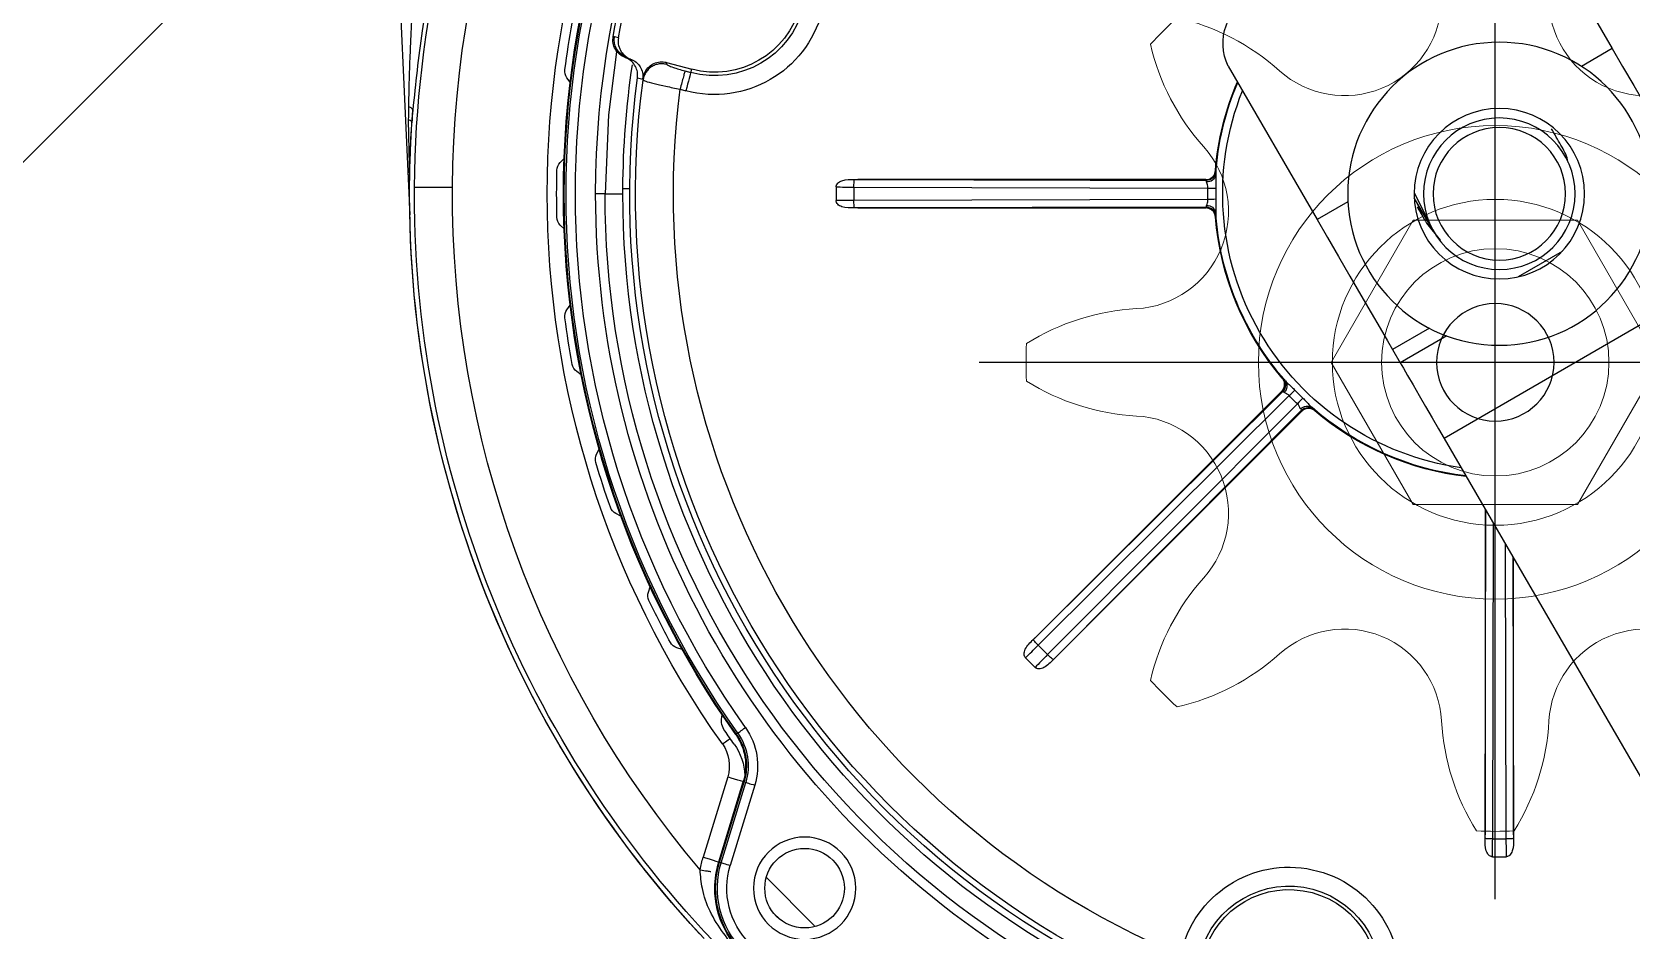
# Model space of a CAD drawing. Header units: millimetres. Extents: x 4754612 to 5801174, y 2368242 to 2777223.
# Drawn here: x 5508281 to 5508365.4, y 2425297.9 to 2425345.3 of the extents above; entities that cross this region are included whole.
import ezdxf

# ---------------------------------------------------------------- set-up
doc = ezdxf.new("R2010")
doc.units = ezdxf.units.MM
doc.header["$LTSCALE"] = 1000
doc.linetypes.add('CENTER', pattern=[50.8, 31.75, -6.35, 6.35, -6.35])
for name, color, linetype in [('253', 253, 'Continuous'), ('DOOR', 4, 'Continuous'), ('HAT', 252, 'Continuous')]:
    doc.layers.add(name, color=color, linetype=linetype)

# ---------------------------------------------------------------- blocks, each defined once
blk = doc.blocks.new('A$C5E220887')
at = {"color": 1, "linetype": 'CENTER', "ltscale": 0.3}
for p, q in [((0, -28.345), (0, 28.345)), ((-27.235, 0), (27.235, 0))]:
    blk.add_line(p, q, dxfattribs=at)
at = {"lineweight": 18, "ltscale": 0.3}
for p, q in [((-8.66, 0), (-4.33, 7.5)), ((4.33, 7.5), (-4.33, 7.5)), ((4.33, 7.5), (8.66, 0)), ((-4.33, -7.5), (-8.66, 0)), ((8.66, 0), (4.33, -7.5)), ((4.33, -7.5), (-4.33, -7.5))]:
    blk.add_line(p, q, dxfattribs=at)
for radius in [12.5, 8.6, 6]:
    blk.add_circle((0, 0), radius, dxfattribs=at)
for centre, radius, start, end in [((9.34, 18.265), 12.192, 147.91951, 176.875), ((0, 0), 24.761, 87.70803, 92.29197), ((-9.34, 18.265), 12.192, 3.125, 32.08049), ((-7.957, 19.21), 5.131, 228.125, 356.875), ((7.957, 19.21), 5.131, 183.125, 311.875), ((0, 0), 24.761, 132.70803, 137.29197), ((-19.52, 6.311), 12.192, 48.125, 77.08049), ((19.52, 6.311), 12.192, 102.91951, 131.875), ((0, 0), 24.761, 42.70803, 47.29197), ((-6.311, 19.52), 12.192, 192.91951, 221.875), ((6.311, 19.52), 12.192, 318.125, 347.08049), ((-19.21, 7.957), 5.131, 273.125, 41.875), ((19.21, 7.957), 5.131, 138.125, 266.875), ((-18.265, -9.34), 12.192, 93.125, 122.08049), ((18.265, -9.34), 12.192, 57.91951, 86.875), ((0, 0), 24.761, 177.70803, 182.29197), ((0, 0), 24.761, 357.70803, 2.29197), ((-18.265, 9.34), 12.192, 237.91951, 266.875), ((18.265, 9.34), 12.192, 273.125, 302.08049), ((-19.21, -7.957), 5.131, 318.125, 86.875), ((19.21, -7.957), 5.131, 93.125, 221.875), ((-6.311, -19.52), 12.192, 138.125, 167.08049), ((6.311, -19.52), 12.192, 12.91951, 41.875), ((-7.957, -19.21), 5.131, 3.125, 131.875), ((7.957, -19.21), 5.131, 48.125, 176.875), ((-19.52, -6.311), 12.192, 282.91951, 311.875), ((19.52, -6.311), 12.192, 228.125, 257.08049), ((0, 0), 24.761, 222.70803, 227.29197), ((0, 0), 24.761, 312.70803, 317.29197), ((9.34, -18.265), 12.192, 183.125, 212.08049), ((-9.34, -18.265), 12.192, 327.91951, 356.875), ((0, 0), 24.761, 267.70803, 272.29197)]:
    blk.add_arc(centre, radius, start, end, dxfattribs=at)
blk = doc.blocks.new('방화셔터 기본')
at = {"layer": '253'}
blk.add_line((5542498.292, 8102013.686), (5542239.842, 8102272.136), dxfattribs=at)
at = {"layer": '253', "linetype": 'Continuous', "lineweight": 25}
for p, q in [((5542413.458, 8102129.425), (5542411.091, 8102077.687)), ((5542352.324, 8102094.562), (5542347.629, 8102086.463)), ((5542400.079, 8102087.025), (5542400.358, 8102087.101)), ((5542347.629, 8102086.463), (5542349.253, 8102085.522)), ((5542367.897, 8102085.534), (5542363.202, 8102077.435)), ((5542397.537, 8102085.731), (5542396.214, 8102085.377)), ((5542396.262, 8102085.2), (5542396.214, 8102085.377)), ((5542399.719, 8102085.987), (5542399.439, 8102085.912)), ((5542399.634, 8102085.956), (5542399.719, 8102085.987)), ((5542396.568, 8102085.282), (5542396.262, 8102085.2)), ((5542398.786, 8102084.896), (5542398.78, 8102084.799)), ((5542402.627, 8102084.688), (5542402.796, 8102084.922)), ((5542396.826, 8102084.32), (5542396.52, 8102084.238)), ((5542411.088, 8102079.505), (5542411.151, 8102082.71)), ((5542403.148, 8102080.45), (5542402.944, 8102080.654)), ((5542387.436, 8102079.549), (5542369.053, 8102079.501)), ((5542369.074, 8102079.549), (5542387.436, 8102079.549)), ((5542358.089, 8102078.874), (5542357.175, 8102077.026)), ((5542387.652, 8102079.15), (5542368.966, 8102079.101)), ((5542387.652, 8102079.15), (5542387.652, 8102078.448)), ((5542388.589, 8102079.16), (5542388.589, 8102078.438)), ((5542399.843, 8102079.07), (5542399.482, 8102079.068)), ((5542400.783, 8102078.799), (5542399.844, 8102078.799)), ((5542400.783, 8102078.799), (5542401.282, 8102078.799)), ((5542410.838, 8102079.155), (5542408.838, 8102079.143)), ((5542357.116, 8102076.907), (5542358.084, 8102078.576)), ((5542357.65, 8102077.629), (5542357.908, 8102078.273)), ((5542361.578, 8102078.377), (5542363.202, 8102077.435)), ((5542368.966, 8102078.498), (5542387.652, 8102078.448)), ((5542369.053, 8102078.098), (5542387.436, 8102078.049)), ((5542387.436, 8102078.049), (5542369.074, 8102078.049)), ((5542357.429, 8102077.248), (5542356.71, 8102076.344)), ((5542402.944, 8102076.945), (5542403.148, 8102077.149)), ((5542350.275, 8102075.755), (5542352.594, 8102074.411)), ((5542340.927, 8102074.902), (5542356.499, 8102065.874)), ((5542402.796, 8102072.676), (5542402.627, 8102072.91)), ((5542356.362, 8102071.295), (5542358.817, 8102069.872)), ((5542357.273, 8102071.698), (5542359.221, 8102070.569)), ((5542359.221, 8102070.569), (5542358.817, 8102069.872)), ((5542402.046, 8102069.247), (5542402.28, 8102069.416)), ((5542364.249, 8102067.713), (5542377.427, 8102054.466)), ((5542377.923, 8102054.962), (5542364.675, 8102068.14)), ((5542378.053, 8102055.397), (5542365.02, 8102068.361)), ((5542365.069, 8102068.38), (5542378.053, 8102055.397)), ((5542376.992, 8102054.336), (5542364.008, 8102067.32)), ((5542364.028, 8102067.369), (5542376.992, 8102054.336)), ((5542356.499, 8102065.874), (5542340.774, 8102038.749)), ((5542401.233, 8102065.054), (5542401.102, 8102065.311)), ((5542354.339, 8102044.953), (5542354.294, 8102062.07)), ((5542354.339, 8102062.148), (5542354.339, 8102044.953)), ((5542399.956, 8102061.784), (5542400.213, 8102061.915)), ((5542353.94, 8102044.737), (5542353.896, 8102061.384)), ((5542353.28, 8102060.32), (5542353.239, 8102044.737)), ((5542352.878, 8102059.628), (5542352.839, 8102044.953)), ((5542352.839, 8102044.953), (5542352.839, 8102059.561)), ((5542398.496, 8102057.77), (5542398.407, 8102058.045)), ((5542377.923, 8102054.962), (5542377.427, 8102054.466)), ((5542378.593, 8102054.305), (5542378.083, 8102053.795)), ((5542396.723, 8102054.74), (5542396.997, 8102054.829)), ((5542394.628, 8102051.163), (5542394.608, 8102051.289)), ((5542393.783, 8102050.326), (5542393.857, 8102050.273)), ((5542393.891, 8102050.249), (5542393.857, 8102050.273)), ((5542392.885, 8102047.574), (5542394.18, 8102043.336)), ((5542393.45, 8102047.747), (5542393.363, 8102047.72)), ((5542394.658, 8102043.483), (5542393.363, 8102047.72)), ((5542393.49, 8102047.759), (5542393.45, 8102047.747)), ((5542394.745, 8102043.509), (5542393.45, 8102047.747)), ((5542394.785, 8102043.521), (5542393.49, 8102047.759)), ((5542394.313, 8102048.011), (5542395.608, 8102043.773)), ((5542353.94, 8102044.737), (5542353.239, 8102044.737)), ((5542353.95, 8102043.799), (5542353.229, 8102043.799)), ((5542394.658, 8102043.483), (5542394.745, 8102043.509)), ((5542394.745, 8102043.509), (5542394.785, 8102043.521)), ((5542392.257, 8102042.701), (5542389.723, 8102040.146)), ((5542391.876, 8102040.803), (5542391.585, 8102040.512))]:
    blk.add_line(p, q, dxfattribs=at)
at = {"layer": '253', "lineweight": 18}
blk.add_line((5541981.495, 8102069.899), (5542356.902, 8102069.899), dxfattribs=at)
at = {"layer": '253', "linetype": 'Continuous', "lineweight": 25, "flags": 128}
for points in [[(5542347.629, 8102086.463), (5542347.084, 8102085.523), (5542346.499, 8102084.513), (5542345.9, 8102083.481), (5542345.317, 8102082.475), (5542344.777, 8102081.542), (5542344.304, 8102080.728), (5542343.922, 8102080.069), (5542343.649, 8102079.597)], [(5542400.162, 8102086.425), (5542400.598, 8102082.971), (5542400.783, 8102078.799)], [(5542397.537, 8102085.731), (5542397.534, 8102085.675), (5542397.531, 8102085.629)], [(5542396.262, 8102085.2), (5542396.27, 8102085.168), (5542396.287, 8102085.104), (5542396.312, 8102085.011), (5542396.345, 8102084.891), (5542396.383, 8102084.748), (5542396.426, 8102084.588), (5542396.472, 8102084.416), (5542396.52, 8102084.238)], [(5542399.074, 8102084.916), (5542398.924, 8102084.876), (5542398.793, 8102084.841)], [(5542350.335, 8102081.361), (5542350.398, 8102081.469), (5542350.461, 8102081.577), (5542350.524, 8102081.686), (5542350.587, 8102081.794), (5542350.649, 8102081.902), (5542350.712, 8102082.01), (5542350.774, 8102082.118), (5542350.837, 8102082.226)], [(5542368.576, 8102080.009), (5542368.561, 8102079.975), (5542368.555, 8102079.962)], [(5542357.931, 8102078.113), (5542357.869, 8102078.006), (5542357.806, 8102077.898), (5542357.743, 8102077.79), (5542357.681, 8102077.682), (5542357.618, 8102077.573), (5542357.555, 8102077.465), (5542357.492, 8102077.356), (5542357.429, 8102077.248)], [(5542363.202, 8102077.435), (5542362.657, 8102076.495), (5542362.071, 8102075.485), (5542361.473, 8102074.453), (5542360.89, 8102073.447), (5542360.349, 8102072.515), (5542359.877, 8102071.7), (5542359.495, 8102071.041), (5542359.221, 8102070.569)], [(5542368.555, 8102077.637), (5542368.57, 8102077.603), (5542368.576, 8102077.589)], [(5542358.817, 8102069.872), (5542358.655, 8102069.593), (5542358.427, 8102069.199), (5542358.144, 8102068.712), (5542357.823, 8102068.157), (5542357.479, 8102067.563), (5542357.131, 8102066.964), (5542356.799, 8102066.39), (5542356.499, 8102065.874)], [(5542365.042, 8102069.058), (5542365.007, 8102069.044), (5542364.994, 8102069.039)], [(5542363.35, 8102067.395), (5542363.336, 8102067.361), (5542363.331, 8102067.347)], [(5542393.783, 8102050.326), (5542393.774, 8102050.332), (5542393.75, 8102050.349), (5542393.712, 8102050.376), (5542393.661, 8102050.412), (5542393.6, 8102050.455), (5542393.53, 8102050.505), (5542393.454, 8102050.559), (5542393.375, 8102050.615)], [(5542394.593, 8102049.752), (5542394.434, 8102049.864), (5542394.281, 8102049.973), (5542394.185, 8102050.041)], [(5542393.363, 8102047.72), (5542393.352, 8102047.717), (5542393.325, 8102047.709), (5542393.28, 8102047.695), (5542393.22, 8102047.677), (5542393.148, 8102047.655), (5542393.066, 8102047.63), (5542392.977, 8102047.603), (5542392.885, 8102047.574)], [(5542393.49, 8102047.759), (5542393.517, 8102047.768), (5542393.636, 8102047.804), (5542393.781, 8102047.848), (5542393.947, 8102047.899), (5542394.126, 8102047.954), (5542394.313, 8102048.011)], [(5542394.658, 8102043.483), (5542394.648, 8102043.479), (5542394.62, 8102043.471), (5542394.576, 8102043.457), (5542394.516, 8102043.439), (5542394.444, 8102043.417), (5542394.362, 8102043.392), (5542394.273, 8102043.365), (5542394.18, 8102043.336)], [(5542395.608, 8102043.773), (5542395.422, 8102043.716), (5542395.242, 8102043.661), (5542395.077, 8102043.61), (5542394.932, 8102043.566), (5542394.813, 8102043.53), (5542394.785, 8102043.521)]]:
    blk.add_lwpolyline(points, dxfattribs=at)
at = {"layer": '253', "linetype": 'Continuous', "lineweight": 25}
for centre, radius in [((5542353.589, 8102078.799), 8), ((5542353.589, 8102078.799), 4.5), ((5542353.589, 8102078.799), 4), ((5542353.589, 8102078.799), 3.5), ((5542390.253, 8102042.136), 2.7)]:
    blk.add_circle(centre, radius, dxfattribs=at)
at = {"layer": '253', "linetype": 'Continuous'}
blk.add_circle((5542353.802, 8102069.899), 3.1, dxfattribs=at)
at = {"layer": '253', "linetype": 'Continuous', "lineweight": 25}
for centre, radius, start, end in [((5542353.589, 8102078.799), 57.25, 0.35652, 50.77892), ((5542353.589, 8102078.799), 55.25, 0.35652, 40.23536), ((5542353.589, 8102078.799), 47.693, 360, 40.62211), ((5542353.589, 8102078.799), 49.348, 0, 35.31412), ((5542353.589, 8102078.799), 49.39, 0, 35.31412), ((5542353.589, 8102078.799), 50.25, 324.68588, 35.31409), ((5542353.589, 8102078.799), 48.757, 324.68588, 35.31412), ((5542353.589, 8102078.799), 49.257, 324.68588, 35.31412), ((5542395.003, 8102089.896), 5.858, 105, 285), ((5542353.589, 8102078.799), 47.212, 10.03442, 19.96558), ((5542353.589, 8102078.799), 47.5, 10.06525, 19.93475), ((5542395.003, 8102089.896), 4.861, 105, 285), ((5542395.003, 8102089.896), 4.679, 105, 285), ((5542353.589, 8102078.799), 14.602, 97.94921, 201.84654), ((5542365.356, 8102086.745), 2.814, 334.50672, 63.86282), ((5542399.374, 8102086.926), 0.935, 289.47673, 10.06523), ((5542353.589, 8102078.799), 49.75, 7.5705, 10.4295), ((5542353.589, 8102078.799), 46.255, 0.33571, 8.45941), ((5542353.589, 8102078.799), 15.002, 3.78015, 23.03263), ((5542353.589, 8102078.799), 15.035, 4.61526, 23.12769), ((5542353.589, 8102078.799), 45.588, 292.43749, 7.56251), ((5542353.589, 8102078.799), 45.894, 292.34091, 7.65909), ((5542353.589, 8102078.799), 45.606, 7.61333, 7.68281), ((5542402.311, 8102085.274), 0.6, 324, 7.5705), ((5542353.589, 8102078.799), 14.602, 277.94921, 21.84654), ((5542353.589, 8102078.799), 43.588, 292.72311, 7.27689), ((5542353.589, 8102078.799), 57.512, 316.86032, 4.40547), ((5542353.589, 8102078.799), 57.512, 317.20947, 3.38502), ((5542402.724, 8102080.025), 0.6, 1.4295, 45), ((5542369.053, 8102080.001), 0.5, 184.49208, 269.97793), ((5542369.004, 8102079.873), 0.453, 190.78551, 274.0663), ((5542353.589, 8102078.799), 49.75, 358.5705, 1.4295), ((5542353.589, 8102078.799), 47.693, 250.77519, 360), ((5542372.222, 8101916.687), 162.446, 91.14871, 91.29518), ((5542353.589, 8102078.799), 47.193, 290.80248, 360), ((5542353.589, 8102078.799), 46.255, 291.63204, 360), ((5542353.589, 8102078.799), 49.348, 324.68588, 0), ((5542353.589, 8102078.799), 49.39, 324.68588, 0), ((5542353.589, 8102078.799), 57.25, 314.99963, 0), ((5542353.589, 8102078.799), 55.25, 319.76462, 0.35652), ((5542353.589, 8102078.799), 46.255, 360, 0.33571), ((5542353.589, 8102078.799), 57.25, 0, 0.35652), ((5542353.589, 8102078.799), 15.002, 318.78015, 356.21985), ((5542372.222, 8102240.911), 162.446, 268.70482, 268.85129), ((5542369.053, 8102077.597), 0.5, 90.02211, 175.5079), ((5542369.004, 8102077.725), 0.453, 85.9337, 169.21449), ((5542353.589, 8102078.799), 15.035, 319.61526, 355.38474), ((5542402.724, 8102077.573), 0.6, 315, 358.5705), ((5542353.589, 8102078.799), 49.75, 349.5705, 352.4295), ((5542402.311, 8102072.324), 0.6, 352.4295, 36), ((5542401.927, 8102069.902), 0.6, 306, 349.5705), ((5542365.248, 8102068.659), 0.453, 145.78549, 229.06622), ((5542365.374, 8102068.714), 0.5, 139.49226, 224.97775), ((5542481.654, 8102180.502), 162.804, 223.70499, 223.85113), ((5542251.887, 8101950.735), 162.804, 46.14887, 46.29501), ((5542353.589, 8102078.799), 15.035, 276.66806, 310.38474), ((5542353.589, 8102078.799), 15.002, 276.76312, 311.21985), ((5542363.674, 8102067.015), 0.5, 45.02225, 130.50774), ((5542363.73, 8102067.14), 0.453, 40.93378, 124.21451), ((5542353.589, 8102078.799), 49.75, 340.5705, 343.4295), ((5542400.698, 8102064.782), 0.6, 343.4295, 27), ((5542399.94, 8102062.45), 0.6, 297, 340.5705), ((5542397.925, 8102057.585), 0.6, 334.4295, 18), ((5542353.589, 8102078.799), 49.75, 331.5705, 334.4295), ((5542396.812, 8102055.4), 0.6, 288, 331.5705), ((5542393.641, 8102051.006), 1, 325.24193, 9), ((5542396.225, 8102048.596), 3.493, 144.68588, 197), ((5542396.225, 8102048.596), 2.993, 144.68588, 197), ((5542396.225, 8102048.596), 2.902, 144.68588, 197), ((5542396.225, 8102048.596), 2.86, 144.68588, 197), ((5542353.589, 8102078.799), 49.75, 324.26753, 325.24193), ((5542396.409, 8102047.993), 3, 144.26753, 178.24761), ((5542396.225, 8102048.596), 2, 144.68601, 197.00054), ((5542390.253, 8102042.136), 2.1, 0, 180), ((5542364.686, 8102037.385), 5.858, 15, 195), ((5542390.253, 8102042.136), 4.607, 253, 17), ((5542390.253, 8102042.136), 4.107, 253, 17), ((5542390.253, 8102042.136), 4.698, 270, 17), ((5542390.253, 8102042.136), 4.74, 0, 17), ((5542390.253, 8102042.136), 5.6, 10.03623, 17), ((5542364.686, 8102037.385), 4.861, 15, 195), ((5542364.686, 8102037.385), 4.679, 15, 195), ((5542390.253, 8102042.136), 2.1, 180, 0), ((5542390.253, 8102042.136), 4.74, 253, 0)]:
    blk.add_arc(centre, radius, start, end, dxfattribs=at)
at = {"layer": '253', "linetype": 'Continuous', "lineweight": 25, "extrusion": (0, 0, -1)}
for centre, major_axis, start_param, end_param in [((5542353.589, 8102088.234), (0, -19.876), 5.16462, 5.167334), ((5542353.589, 8102069.364), (0, -19.876), 4.257444, 4.260158), ((5542360.261, 8102085.471), (-14.054, -14.054), 5.16462, 5.167334), ((5542346.918, 8102072.127), (-14.054, -14.054), 4.257444, 4.260158)]:
    blk.add_ellipse(centre, major_axis=major_axis, ratio=0.866113, start_param=start_param, end_param=end_param, dxfattribs=at)
at = {"layer": '253', "linetype": 'Continuous', "lineweight": 25}
for points, knots in [([(5542411.143, 8102083.391), (5542411.137, 8102083.715), (5542411.126, 8102084.322), (5542411.101, 8102085.174), (5542411.076, 8102085.906), (5542411.037, 8102086.863), (5542410.978, 8102088.039), (5542410.887, 8102089.492), (5542410.783, 8102090.882), (5542410.665, 8102092.222), (5542410.544, 8102093.457), (5542410.456, 8102094.245), (5542410.414, 8102094.622)], [0, 0, 0, 0, 0.086571, 0.162416, 0.227534, 0.281927, 0.418169, 0.541462, 0.669965, 0.789219, 0.899229, 1, 1, 1, 1]), ([(5542409.315, 8102092.832), (5542409.466, 8102092.244), (5542409.93, 8102090.443), (5542410.517, 8102087.228), (5542410.787, 8102084.611), (5542410.931, 8102083.217)], [0, 0, 0, 0, 0.184587, 0.565667, 1, 1, 1, 1]), ([(5542399.719, 8102085.987), (5542399.824, 8102086.038), (5542400.033, 8102086.141), (5542400.257, 8102086.418), (5542400.384, 8102086.751), (5542400.367, 8102086.984), (5542400.358, 8102087.101)], [0, 0, 0, 0, 0.248545, 0.499143, 0.750207, 1, 1, 1, 1]), ([(5542400.079, 8102087.025), (5542400.086, 8102086.975), (5542400.107, 8102086.813), (5542400.07, 8102086.586), (5542399.958, 8102086.323), (5542399.778, 8102086.095), (5542399.572, 8102085.963), (5542399.453, 8102085.918), (5542399.439, 8102085.912)], [0, 0, 0, 0, 0.1100985, 0.3518845, 0.4838456, 0.7256888, 0.9675316, 1, 1, 1, 1]), ([(5542397.531, 8102085.629), (5542397.513, 8102085.611), (5542397.475, 8102085.575), (5542397.218, 8102085.477), (5542396.901, 8102085.375), (5542396.679, 8102085.313), (5542396.568, 8102085.282)], [0, 0, 0, 0, 0.2775383, 0.5583413, 0.7805379, 1, 1, 1, 1]), ([(5542397.531, 8102085.629), (5542397.595, 8102085.643), (5542397.728, 8102085.67), (5542397.937, 8102085.659), (5542398.149, 8102085.605), (5542398.349, 8102085.502), (5542398.521, 8102085.358), (5542398.652, 8102085.183), (5542398.743, 8102084.995), (5542398.768, 8102084.863), (5542398.78, 8102084.799)], [0, 0, 0, 0, 0.115072, 0.2382482, 0.3674911, 0.4999962, 0.6325027, 0.761749, 0.8849275, 1, 1, 1, 1]), ([(5542398.786, 8102084.896), (5542398.773, 8102084.96), (5542398.739, 8102085.135), (5542398.594, 8102085.395), (5542398.41, 8102085.563), (5542398.2, 8102085.687), (5542397.966, 8102085.769), (5542397.706, 8102085.771), (5542397.567, 8102085.738), (5542397.537, 8102085.731)], [0, 0, 0, 0, 0.115703, 0.314821, 0.513965, 0.549713, 0.747428, 0.945152, 1, 1, 1, 1]), ([(5542399.439, 8102085.912), (5542399.411, 8102085.901), (5542399.279, 8102085.848), (5542399.097, 8102085.718), (5542398.909, 8102085.484), (5542398.791, 8102085.203), (5542398.777, 8102084.967), (5542398.792, 8102084.849), (5542398.793, 8102084.841)], [0, 0, 0, 0, 0.06809, 0.317553, 0.484863, 0.734266, 0.98367, 1, 1, 1, 1]), ([(5542399.074, 8102084.916), (5542399.068, 8102085.021), (5542399.058, 8102085.231), (5542399.173, 8102085.531), (5542399.359, 8102085.794), (5542399.543, 8102085.903), (5542399.634, 8102085.956)], [0, 0, 0, 0, 0.247728, 0.496823, 0.750317, 1, 1, 1, 1]), ([(5542396.568, 8102085.282), (5542396.575, 8102085.259), (5542396.587, 8102085.213), (5542396.648, 8102084.986), (5542396.73, 8102084.679), (5542396.794, 8102084.44), (5542396.826, 8102084.32)], [0, 0, 0, 0, 0.249995, 0.499992, 0.750002, 1, 1, 1, 1]), ([(5542398.78, 8102084.799), (5542398.75, 8102084.782), (5542398.688, 8102084.746), (5542398.239, 8102084.625), (5542397.591, 8102084.475), (5542397.081, 8102084.372), (5542396.826, 8102084.32)], [0, 0, 0, 0, 0.242573, 0.49958, 0.749928, 1, 1, 1, 1]), ([(5542410.93, 8102083.217), (5542410.931, 8102083.246), (5542410.952, 8102083.276), (5542411.027, 8102083.335), (5542411.08, 8102083.364), (5542411.144, 8102083.391)], [0, 0, 0, 0, 0.5, 0.5, 1, 1, 1, 1]), ([(5542349.964, 8102080.443), (5542349.971, 8102080.493), (5542350.02, 8102080.81), (5542350.191, 8102081.109), (5542350.335, 8102081.361)], [0, 0, 0, 0, 0.155927, 1, 1, 1, 1]), ([(5542368.558, 8102079.788), (5542368.559, 8102079.72), (5542368.56, 8102079.573), (5542368.549, 8102079.334), (5542368.55, 8102079.169), (5542368.551, 8102079.092)], [0, 0, 0, 0, 0.313258, 0.6794, 1, 1, 1, 1]), ([(5542368.555, 8102079.962), (5542368.554, 8102079.957), (5542368.553, 8102079.943), (5542368.555, 8102079.872), (5542368.558, 8102079.802), (5542368.558, 8102079.788)], [0, 0, 0, 0, 0.313294, 0.864431, 1, 1, 1, 1]), ([(5542369.074, 8102079.549), (5542369.018, 8102079.555), (5542368.905, 8102079.566), (5542368.755, 8102079.652), (5542368.642, 8102079.779), (5542368.588, 8102079.907), (5542368.578, 8102079.986), (5542368.576, 8102080.009)], [0, 0, 0, 0, 0.226202, 0.452405, 0.678595, 0.904865, 1, 1, 1, 1]), ([(5542369.036, 8102079.421), (5542369.036, 8102079.427), (5542369.037, 8102079.46), (5542369.042, 8102079.492), (5542369.05, 8102079.498), (5542369.053, 8102079.501)], [0, 0, 0, 0, 0.135761, 0.686244, 1, 1, 1, 1]), ([(5542387.622, 8102079.549), (5542387.588, 8102079.549), (5542387.525, 8102079.549), (5542387.463, 8102079.549), (5542387.436, 8102079.549)], [0, 0, 0, 0, 0.559996, 1, 1, 1, 1]), ([(5542388.589, 8102079.16), (5542388.588, 8102079.177), (5542388.586, 8102079.212), (5542388.563, 8102079.282), (5542388.507, 8102079.362), (5542388.406, 8102079.438), (5542388.119, 8102079.556), (5542387.847, 8102079.552), (5542387.622, 8102079.549)], [0, 0, 0, 0, 0.046103, 0.092244, 0.191756, 0.297819, 0.420688, 1, 1, 1, 1]), ([(5542387.652, 8102079.15), (5542387.651, 8102079.2), (5542387.65, 8102079.3), (5542387.643, 8102079.428), (5542387.634, 8102079.522), (5542387.626, 8102079.54), (5542387.622, 8102079.549)], [0, 0, 0, 0, 0.249998, 0.499983, 0.749995, 1, 1, 1, 1]), ([(5542368.551, 8102079.092), (5542368.552, 8102078.994), (5542368.555, 8102078.799), (5542368.552, 8102078.604), (5542368.551, 8102078.507)], [0, 0, 0, 0, 0.5, 1, 1, 1, 1]), ([(5542368.966, 8102079.101), (5542368.967, 8102079.137), (5542368.971, 8102079.219), (5542369.011, 8102079.322), (5542369.033, 8102079.389), (5542369.035, 8102079.416), (5542369.036, 8102079.421)], [0, 0, 0, 0, 0.282529, 0.642913, 0.940862, 1, 1, 1, 1]), ([(5542368.966, 8102078.498), (5542368.967, 8102078.598), (5542368.97, 8102078.799), (5542368.967, 8102079), (5542368.966, 8102079.101)], [0, 0, 0, 0, 0.5, 1, 1, 1, 1]), ([(5542388.589, 8102079.16), (5542388.444, 8102079.157), (5542388.159, 8102079.152), (5542387.818, 8102079.151), (5542387.652, 8102079.15)], [0, 0, 0, 0, 0.510115, 1, 1, 1, 1]), ([(5542368.551, 8102078.507), (5542368.55, 8102078.414), (5542368.549, 8102078.238), (5542368.561, 8102078.001), (5542368.559, 8102077.868), (5542368.558, 8102077.81)], [0, 0, 0, 0, 0.383572, 0.731873, 1, 1, 1, 1]), ([(5542368.558, 8102077.81), (5542368.557, 8102077.767), (5542368.553, 8102077.67), (5542368.554, 8102077.649), (5542368.555, 8102077.637)], [0, 0, 0, 0, 0.444808, 1, 1, 1, 1]), ([(5542368.576, 8102077.589), (5542368.586, 8102077.645), (5542368.606, 8102077.756), (5542368.704, 8102077.899), (5542368.839, 8102078.001), (5542368.971, 8102078.045), (5542369.05, 8102078.048), (5542369.074, 8102078.049)], [0, 0, 0, 0, 0.226448, 0.452902, 0.679239, 0.905457, 1, 1, 1, 1]), ([(5542369.036, 8102078.177), (5542369.031, 8102078.203), (5542369.02, 8102078.258), (5542368.98, 8102078.358), (5542368.965, 8102078.444), (5542368.966, 8102078.487), (5542368.966, 8102078.498)], [0, 0, 0, 0, 0.307958, 0.6583, 0.919286, 1, 1, 1, 1]), ([(5542369.053, 8102078.098), (5542369.048, 8102078.103), (5542369.039, 8102078.113), (5542369.037, 8102078.158), (5542369.036, 8102078.177)], [0, 0, 0, 0, 0.555414, 1, 1, 1, 1]), ([(5542387.436, 8102078.049), (5542387.47, 8102078.049), (5542387.533, 8102078.049), (5542387.595, 8102078.049), (5542387.622, 8102078.049)], [0, 0, 0, 0, 0.559995, 1, 1, 1, 1]), ([(5542387.622, 8102078.049), (5542387.626, 8102078.058), (5542387.634, 8102078.076), (5542387.643, 8102078.17), (5542387.65, 8102078.298), (5542387.651, 8102078.398), (5542387.652, 8102078.448)], [0, 0, 0, 0, 0.250005, 0.500017, 0.750002, 1, 1, 1, 1]), ([(5542387.622, 8102078.049), (5542387.848, 8102078.046), (5542388.119, 8102078.042), (5542388.405, 8102078.16), (5542388.505, 8102078.235), (5542388.563, 8102078.315), (5542388.586, 8102078.385), (5542388.588, 8102078.421), (5542388.589, 8102078.438)], [0, 0, 0, 0, 0.581205, 0.701191, 0.806443, 0.906647, 0.95326, 1, 1, 1, 1]), ([(5542387.652, 8102078.448), (5542387.818, 8102078.448), (5542388.159, 8102078.446), (5542388.444, 8102078.441), (5542388.589, 8102078.438)], [0, 0, 0, 0, 0.489885, 1, 1, 1, 1]), ([(5542364.873, 8102068.914), (5542364.826, 8102068.865), (5542364.723, 8102068.76), (5542364.545, 8102068.6), (5542364.43, 8102068.482), (5542364.375, 8102068.427)], [0, 0, 0, 0, 0.313258, 0.6794, 1, 1, 1, 1]), ([(5542364.994, 8102069.039), (5542364.99, 8102069.036), (5542364.979, 8102069.027), (5542364.931, 8102068.976), (5542364.883, 8102068.924), (5542364.873, 8102068.914)], [0, 0, 0, 0, 0.313294, 0.864431, 1, 1, 1, 1]), ([(5542365.069, 8102068.38), (5542365.033, 8102068.424), (5542364.961, 8102068.511), (5542364.916, 8102068.678), (5542364.926, 8102068.848), (5542364.978, 8102068.976), (5542365.027, 8102069.039), (5542365.042, 8102069.058)], [0, 0, 0, 0, 0.226202, 0.452404, 0.678595, 0.904866, 1, 1, 1, 1]), ([(5542363.962, 8102068.013), (5542363.896, 8102067.948), (5542363.771, 8102067.824), (5542363.611, 8102067.648), (5542363.516, 8102067.555), (5542363.475, 8102067.515)], [0, 0, 0, 0, 0.383572, 0.731873, 1, 1, 1, 1]), ([(5542364.072, 8102067.437), (5542364.087, 8102067.459), (5542364.118, 8102067.506), (5542364.16, 8102067.604), (5542364.21, 8102067.676), (5542364.242, 8102067.706), (5542364.249, 8102067.713)], [0, 0, 0, 0, 0.307957, 0.658301, 0.919285, 1, 1, 1, 1]), ([(5542364.675, 8102068.14), (5542364.702, 8102068.164), (5542364.763, 8102068.219), (5542364.864, 8102068.264), (5542364.927, 8102068.295), (5542364.948, 8102068.314), (5542364.951, 8102068.317)], [0, 0, 0, 0, 0.282528, 0.642914, 0.940863, 1, 1, 1, 1]), ([(5542364.951, 8102068.317), (5542364.956, 8102068.321), (5542364.98, 8102068.343), (5542365.006, 8102068.362), (5542365.016, 8102068.361), (5542365.02, 8102068.361)], [0, 0, 0, 0, 0.135764, 0.686245, 1, 1, 1, 1]), ([(5542363.331, 8102067.347), (5542363.377, 8102067.379), (5542363.47, 8102067.444), (5542363.64, 8102067.475), (5542363.808, 8102067.452), (5542363.932, 8102067.389), (5542363.991, 8102067.336), (5542364.008, 8102067.32)], [0, 0, 0, 0, 0.2264486, 0.452902, 0.6792401, 0.9054579, 1, 1, 1, 1]), ([(5542363.475, 8102067.515), (5542363.443, 8102067.486), (5542363.371, 8102067.42), (5542363.357, 8102067.404), (5542363.35, 8102067.395)], [0, 0, 0, 0, 0.444807, 1, 1, 1, 1]), ([(5542364.028, 8102067.369), (5542364.028, 8102067.376), (5542364.029, 8102067.389), (5542364.059, 8102067.422), (5542364.072, 8102067.437)], [0, 0, 0, 0, 0.555413, 1, 1, 1, 1]), ([(5542377.923, 8102054.962), (5542377.958, 8102054.997), (5542378.028, 8102055.069), (5542378.114, 8102055.164), (5542378.174, 8102055.237), (5542378.181, 8102055.255), (5542378.185, 8102055.264)], [0, 0, 0, 0, 0.249998, 0.499983, 0.749995, 1, 1, 1, 1]), ([(5542378.185, 8102055.264), (5542378.16, 8102055.289), (5542378.116, 8102055.333), (5542378.072, 8102055.377), (5542378.053, 8102055.397)], [0, 0, 0, 0, 0.559999, 1, 1, 1, 1]), ([(5542378.593, 8102054.305), (5542378.605, 8102054.318), (5542378.628, 8102054.345), (5542378.661, 8102054.41), (5542378.678, 8102054.506), (5542378.66, 8102054.631), (5542378.541, 8102054.918), (5542378.346, 8102055.108), (5542378.185, 8102055.264)], [0, 0, 0, 0, 0.045804, 0.091637, 0.190362, 0.296814, 0.420217, 1, 1, 1, 1]), ([(5542376.992, 8102054.336), (5542377.017, 8102054.311), (5542377.061, 8102054.267), (5542377.105, 8102054.223), (5542377.124, 8102054.204)], [0, 0, 0, 0, 0.559998, 1, 1, 1, 1]), ([(5542377.124, 8102054.204), (5542377.133, 8102054.208), (5542377.151, 8102054.215), (5542377.224, 8102054.274), (5542377.32, 8102054.36), (5542377.391, 8102054.431), (5542377.427, 8102054.466)], [0, 0, 0, 0, 0.250005, 0.500017, 0.750002, 1, 1, 1, 1]), ([(5542377.124, 8102054.204), (5542377.277, 8102054.047), (5542377.464, 8102053.855), (5542377.747, 8102053.731), (5542377.875, 8102053.711), (5542377.975, 8102053.726), (5542378.043, 8102053.759), (5542378.07, 8102053.783), (5542378.083, 8102053.795)], [0, 0, 0, 0, 0.5670195, 0.6933074, 0.8034528, 0.9052531, 0.9525484, 1, 1, 1, 1]), ([(5542377.427, 8102054.466), (5542377.545, 8102054.347), (5542377.784, 8102054.105), (5542377.982, 8102053.9), (5542378.083, 8102053.795)], [0, 0, 0, 0, 0.489884, 1, 1, 1, 1]), ([(5542378.593, 8102054.305), (5542378.489, 8102054.406), (5542378.283, 8102054.604), (5542378.041, 8102054.844), (5542377.923, 8102054.962)], [0, 0, 0, 0, 0.510116, 1, 1, 1, 1]), ([(5542352.839, 8102044.953), (5542352.839, 8102044.918), (5542352.839, 8102044.856), (5542352.84, 8102044.793), (5542352.84, 8102044.766)], [0, 0, 0, 0, 0.559995, 1, 1, 1, 1]), ([(5542354.339, 8102044.766), (5542354.339, 8102044.801), (5542354.339, 8102044.863), (5542354.339, 8102044.926), (5542354.339, 8102044.953)], [0, 0, 0, 0, 0.559996, 1, 1, 1, 1]), ([(5542352.84, 8102044.766), (5542352.836, 8102044.54), (5542352.832, 8102044.266), (5542352.952, 8102043.98), (5542353.028, 8102043.881), (5542353.107, 8102043.825), (5542353.176, 8102043.802), (5542353.211, 8102043.8), (5542353.229, 8102043.799)], [0, 0, 0, 0, 0.583997, 0.704503, 0.81045, 0.908345, 0.95408, 1, 1, 1, 1]), ([(5542352.84, 8102044.766), (5542352.849, 8102044.762), (5542352.867, 8102044.755), (5542352.96, 8102044.745), (5542353.088, 8102044.739), (5542353.189, 8102044.738), (5542353.239, 8102044.737)], [0, 0, 0, 0, 0.250005, 0.500017, 0.750002, 1, 1, 1, 1]), ([(5542353.239, 8102044.737), (5542353.238, 8102044.57), (5542353.237, 8102044.229), (5542353.231, 8102043.944), (5542353.229, 8102043.799)], [0, 0, 0, 0, 0.489885, 1, 1, 1, 1]), ([(5542353.94, 8102044.737), (5542353.99, 8102044.738), (5542354.09, 8102044.739), (5542354.219, 8102044.745), (5542354.312, 8102044.755), (5542354.33, 8102044.762), (5542354.339, 8102044.766)], [0, 0, 0, 0, 0.249998, 0.499983, 0.749995, 1, 1, 1, 1]), ([(5542353.95, 8102043.799), (5542353.947, 8102043.944), (5542353.942, 8102044.229), (5542353.941, 8102044.57), (5542353.94, 8102044.737)], [0, 0, 0, 0, 0.510115, 1, 1, 1, 1]), ([(5542353.95, 8102043.799), (5542353.968, 8102043.8), (5542354.003, 8102043.802), (5542354.073, 8102043.826), (5542354.153, 8102043.882), (5542354.229, 8102043.984), (5542354.347, 8102044.27), (5542354.342, 8102044.542), (5542354.339, 8102044.766)], [0, 0, 0, 0, 0.046271, 0.092591, 0.192565, 0.298758, 0.42184, 1, 1, 1, 1]), ([(5542393.694, 8102038.694), (5542394.271, 8102039.403), (5542395.121, 8102040.445), (5542395.679, 8102042.016), (5542395.74, 8102042.778), (5542395.767, 8102043.112)], [0, 0, 0, 0, 0.543985, 0.800302, 1, 1, 1, 1]), ([(5542395.767, 8102043.112), (5542395.635, 8102043.088), (5542395.425, 8102043.051), (5542395.261, 8102043.022), (5542395.199, 8102043.011)], [0, 0, 0, 0, 0.625923, 1, 1, 1, 1])]:
    blk.add_open_spline(points, degree=3, knots=knots, dxfattribs=at)
for points in [[(5542410.931, 8102083.217), (5542410.949, 8102082.995), (5542410.965, 8102082.773), (5542410.979, 8102082.551)], [(5542411.151, 8102082.71), (5542411.149, 8102082.937), (5542411.147, 8102083.164), (5542411.143, 8102083.391)], [(5542410.979, 8102082.551), (5542410.972, 8102082.602), (5542411.033, 8102082.658), (5542411.151, 8102082.71)], [(5542364.375, 8102068.427), (5542364.307, 8102068.357), (5542364.172, 8102068.217), (5542364.032, 8102068.081), (5542363.962, 8102068.013)], [(5542364.249, 8102067.713), (5542364.321, 8102067.783), (5542364.465, 8102067.923), (5542364.605, 8102068.067), (5542364.675, 8102068.14)]]:
    blk.add_open_spline(points, degree=3, dxfattribs=at)
at = {"layer": '253', "lineweight": 18}
blk.add_blockref('A$C5E220887', (5542353.802, 8102069.899), dxfattribs=at)
blk = doc.blocks.new('A$C27682B79')
at = {"layer": 'HAT', "xscale": -1}
blk.add_blockref('방화셔터 기본', (5542000.341, -8097757.399), dxfattribs=at)

msp = doc.modelspace()

# ---------------------------------------------------------------- block references
at = {"layer": 'DOOR'}
msp.add_blockref('A$C27682B79', (5508711.723, 2421015.382), dxfattribs=at)

doc.saveas('drawing.dxf')
